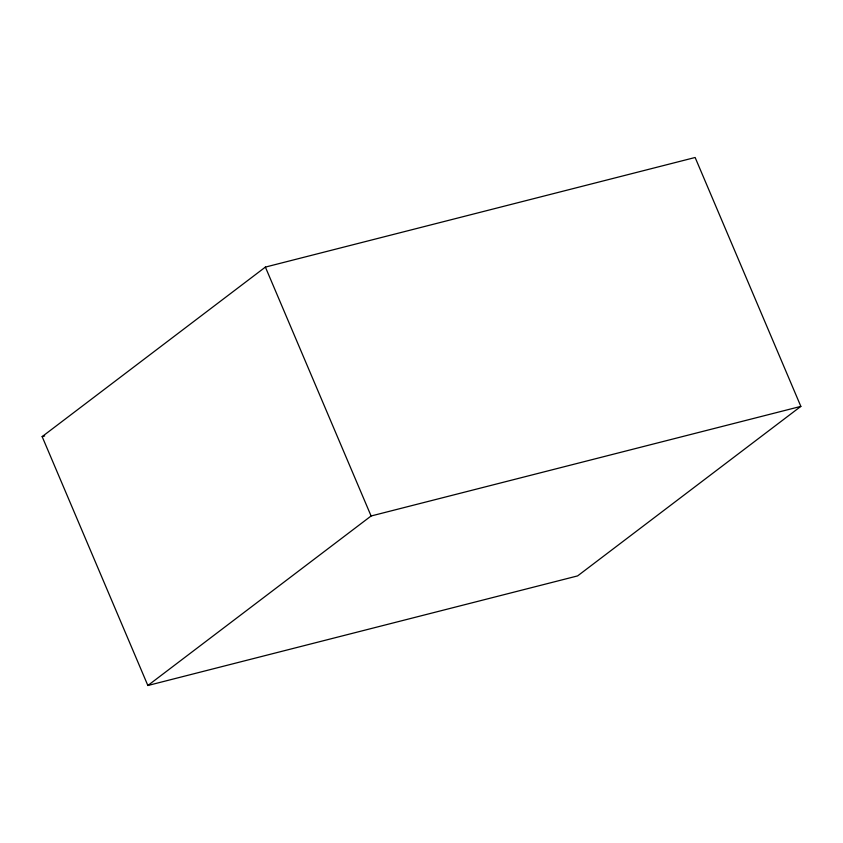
<?xml version="1.0" encoding="UTF-8"?>
<svg xmlns="http://www.w3.org/2000/svg" width="843" height="843" viewBox="0 0 843 843"><rect width="100%" height="100%" fill="white"/><g stroke="black" fill="none" stroke-linecap="round" stroke-linejoin="round"><path stroke-width="1.26" d="M42.15 436.611L265.387 267.094L695.138 157.493L800.85 406.389L577.613 575.906L147.862 685.507L42.15 436.611L44.7 435.957M147.862 685.507L371.099 515.99L800.85 406.389M265.387 267.094L371.099 515.99"/></g></svg>
